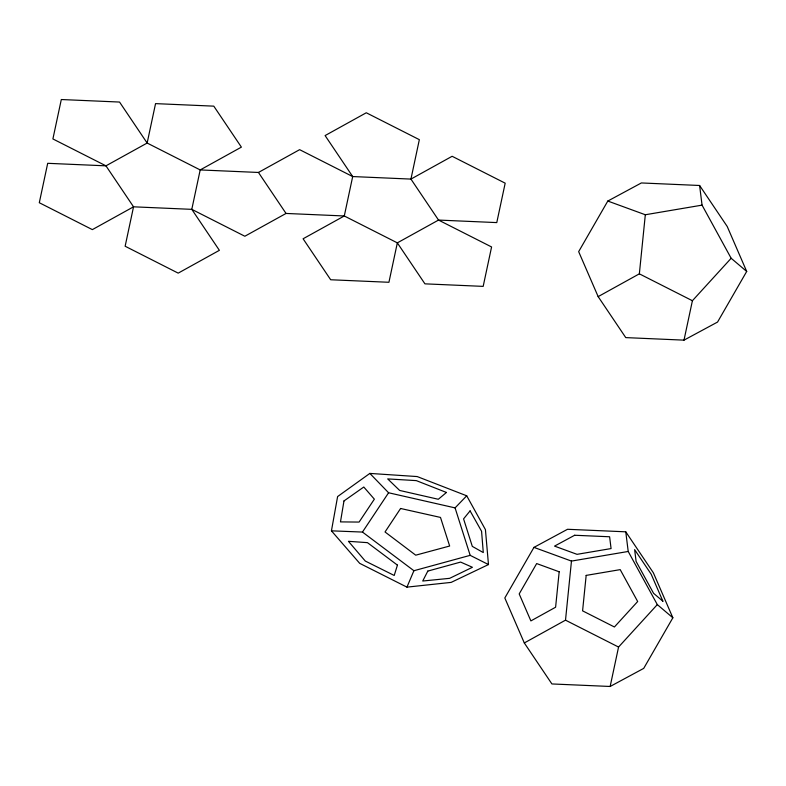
<?xml version="1.0" encoding="UTF-8"?>
<svg xmlns="http://www.w3.org/2000/svg" width="786" height="786" viewBox="0 0 786 786"><rect width="100%" height="100%" fill="white"/><g stroke="black" fill="none" stroke-linecap="round" stroke-linejoin="round"><path stroke-width="1.18" d="M524.311 642.958L565.507 620.164L571.471 561.086L628.211 551.467L657.312 604.601L672.855 617.786L643.714 668.385L610.152 686.473L551.91 683.948L524.311 642.958L504.818 597.979L533.959 547.38L567.521 529.283L625.764 531.817L653.363 572.798L672.855 617.786M598.156 296.627L639.352 273.833L645.316 214.755L702.055 205.136L731.157 258.27L746.7 271.445L717.559 322.054L683.997 340.142L625.754 337.607L598.156 296.627L578.663 251.648L607.804 201.049L641.366 182.951L699.609 185.486L727.207 226.466L746.7 271.445M331.437 530.835L337.607 496.565L369.852 473.418L417.179 476.562L466.717 495.799L485.424 529.607L488.47 564.564L451.154 582.387L406.942 587.132L359.683 563.336L331.437 530.835L362.464 532.063L413.908 570.724L470.175 555.348L488.47 564.564M610.152 686.473L618.562 647.055L657.312 604.601M683.997 340.142L692.407 300.724L731.157 258.27M406.942 587.132L413.908 570.724M362.464 532.063L388.589 492.763L455.074 507.884L466.717 495.799M258.447 172.458L299.633 149.664L352.688 176.555L410.94 179.09L452.127 156.286L505.182 183.177L496.772 222.595L438.529 220.07L397.333 242.864L388.932 282.282L330.68 279.757L303.091 238.777L344.288 215.973L352.688 176.555L325.099 135.575L366.286 112.771L419.341 139.662L410.94 179.09L438.529 220.07L491.584 246.961L483.174 286.379L424.931 283.844L397.333 242.864L344.288 215.973L286.035 213.448L244.849 236.242L191.794 209.351L133.541 206.816L92.355 229.62L39.3 202.729L47.7 163.311L105.953 165.836L147.149 143.042L155.549 103.624L213.792 106.149L241.39 147.129L200.194 169.933L191.794 209.351L219.382 250.331L178.196 273.135L125.141 246.234L133.541 206.816L105.953 165.836L52.898 138.945L61.308 99.527L119.551 102.052L147.149 143.042L200.194 169.933L258.447 172.458L286.035 213.448M607.804 201.049L645.316 214.755M533.959 547.38L571.471 561.086M639.352 273.833L692.407 300.724M565.507 620.164L618.562 647.055M369.852 473.418L388.589 492.763M455.074 507.884L470.175 555.348M699.609 185.486L702.055 205.136M625.764 531.817L628.211 551.467M559.18 571.786L555.604 607.224L530.884 620.911L519.192 593.921L536.671 563.562L559.18 571.786M586.169 575.401L582.583 610.85L614.416 626.982L637.672 601.516L620.203 569.634L586.169 575.401M343.973 500.947L340.476 521.894L359.094 522.071L374.352 499.159L363.79 487.025L343.973 500.947M397.441 565.124L394.208 575.46L365.264 561.037L348.434 541.308L367.465 542.654L397.441 565.124M427.81 571.088L422.73 581.021L449.651 578.329L472.435 567.286L460.625 562.078L427.81 571.088M400.595 508.483L385.032 531.975L415.725 555.181L449.651 546.024L440.494 517.424L400.595 508.483M470.087 510.88L463.573 518.878L472.307 546.388L483.282 552.558L481.572 531.277L470.087 510.88M446.458 492.468L438.303 499.277L399.661 490.444L387.704 478.91L416.305 480.619L446.458 492.468M574.664 535.256L554.533 546.113L577.032 554.336L611.076 548.569L609.612 536.769L574.664 535.256M662.883 601.202L653.559 593.292L636.1 561.42L634.626 549.62L651.191 574.212L662.883 601.202"/></g></svg>
